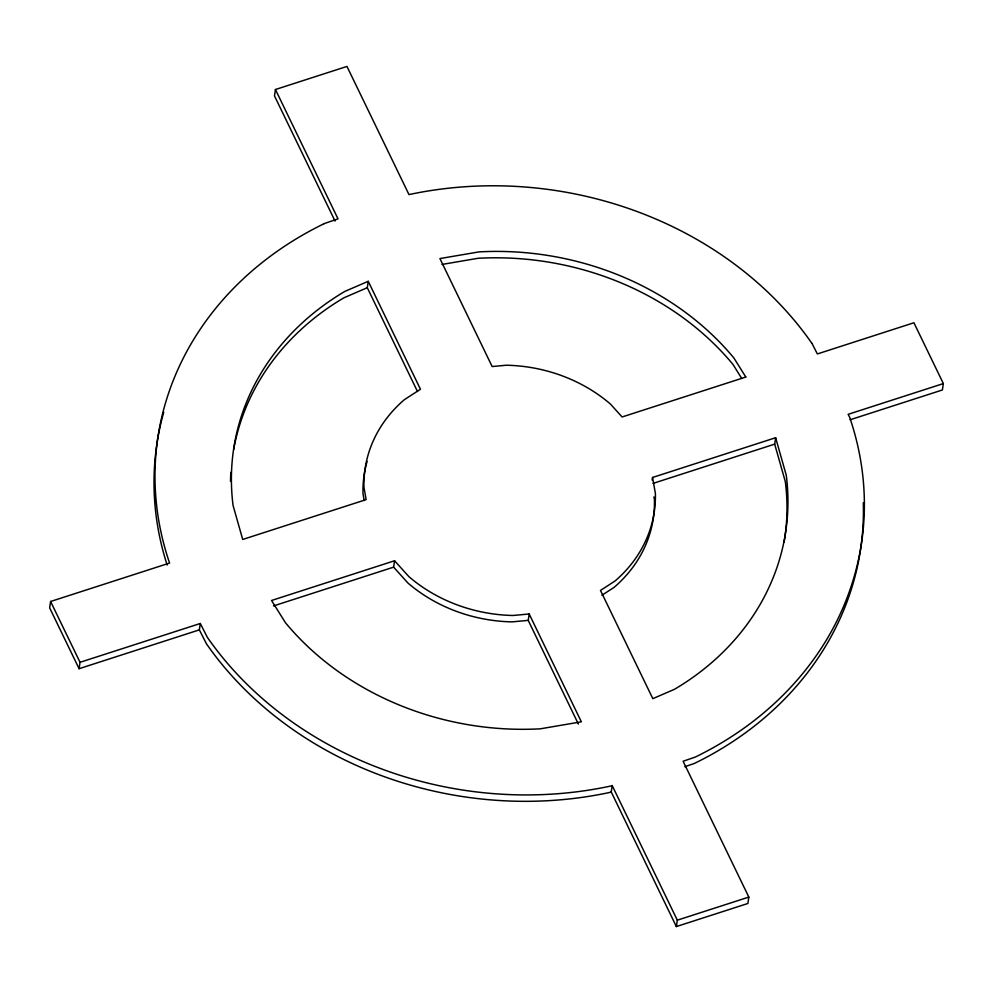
<?xml version="1.0" encoding="UTF-8"?>
<svg xmlns="http://www.w3.org/2000/svg" width="993" height="993" viewBox="0 0 993 993"><rect width="100%" height="100%" fill="white"/><g stroke="black" fill="none" stroke-linecap="round" stroke-linejoin="round"><path stroke-width="1.49" d="M324.09 223.698A355.581 303.175 8.5 0 0 169.58 563.068L50.606 601.485L49.65 607.877L79.08 668.699L199.345 629.872L200.301 623.48L80.036 662.306L79.08 668.699M811.864 343.305A355.581 303.175 8.5 0 0 408.979 194.591L346.967 66.432L275.446 89.519L274.49 95.911L335.051 221.079M417.494 391.49L367.286 287.709L368.242 281.317L344.856 291.408A279.107 237.985 8.5 0 0 233.082 505.511L242.714 539.46L366.144 499.616L363.947 487.302A146.194 124.659 8.5 0 1 404.325 399.72L420.449 389.244L368.242 281.317M578.385 724.058L528.226 620.377L511.978 621.879A146.194 124.659 8.5 0 1 407.974 583.065L393.613 567.152L394.569 560.76L271.548 600.48L285.45 622.723A279.107 237.985 8.5 0 0 540.291 728.825L581.352 721.812L529.182 613.984L512.934 615.486A146.194 124.659 8.5 0 1 408.93 576.672L394.569 560.76M528.226 620.377L529.182 613.984M652.165 480.029L652.55 477.472L775.632 437.727L786.257 475.2A279.107 237.985 8.5 0 1 674.483 689.303L652.823 698.65L600.48 590.438L615.027 580.992A146.194 124.659 8.5 0 0 655.392 493.409L652.55 477.472M811.926 343.28L817.363 353.942L913.92 322.762L943.35 383.583L848.146 414.317L849.673 417.321A355.767 303.337 8.5 0 1 695.286 757.063L683.11 761.246L748.834 897.089L747.878 903.481L676.357 926.568L611.229 791.942L612.184 785.55L610.732 786.046A355.767 303.337 8.5 0 1 207.413 637.432L200.301 623.48M676.357 926.568L677.313 920.176L612.184 785.55M784.06 542.352A279.107 237.985 8.5 0 0 785.302 481.593L774.677 444.132L775.632 437.727M943.35 383.583L942.394 389.976L850.12 419.766M601.944 595.254L614.071 587.384A146.194 124.659 8.5 0 0 654.437 499.802L653.928 496.91M367.286 287.709L343.901 297.801A279.107 237.985 8.5 0 0 233.628 449.668M324.053 223.636L338.017 218.857L275.446 89.519M611.229 791.942L609.776 792.439A355.767 303.337 8.5 0 1 206.457 643.824L199.345 629.872M684.86 766.708L694.33 763.468A355.767 303.337 8.5 0 0 863.289 502.731M273.522 605.929L393.613 567.152M653.059 483.392L774.677 444.132M677.313 920.176L748.834 897.089M441.972 264.448L478.092 258.279A279.107 237.985 8.5 0 1 732.933 364.381L741.672 378.358M50.606 601.485L80.036 662.306M364.208 500.534L362.991 493.695A146.194 124.659 8.5 0 1 367.112 461.41M230.488 481.419A279.107 237.985 8.5 0 1 230.873 472.246M167.159 565.054A355.581 303.175 8.5 0 1 163.733 412.157M745.805 377.042L622.102 416.973L610.41 404.039A146.194 124.659 8.5 0 0 506.405 365.225L492.156 366.541L439.924 258.565L479.048 251.887A279.107 237.985 8.5 0 1 733.889 357.989L745.805 377.042"/></g></svg>
